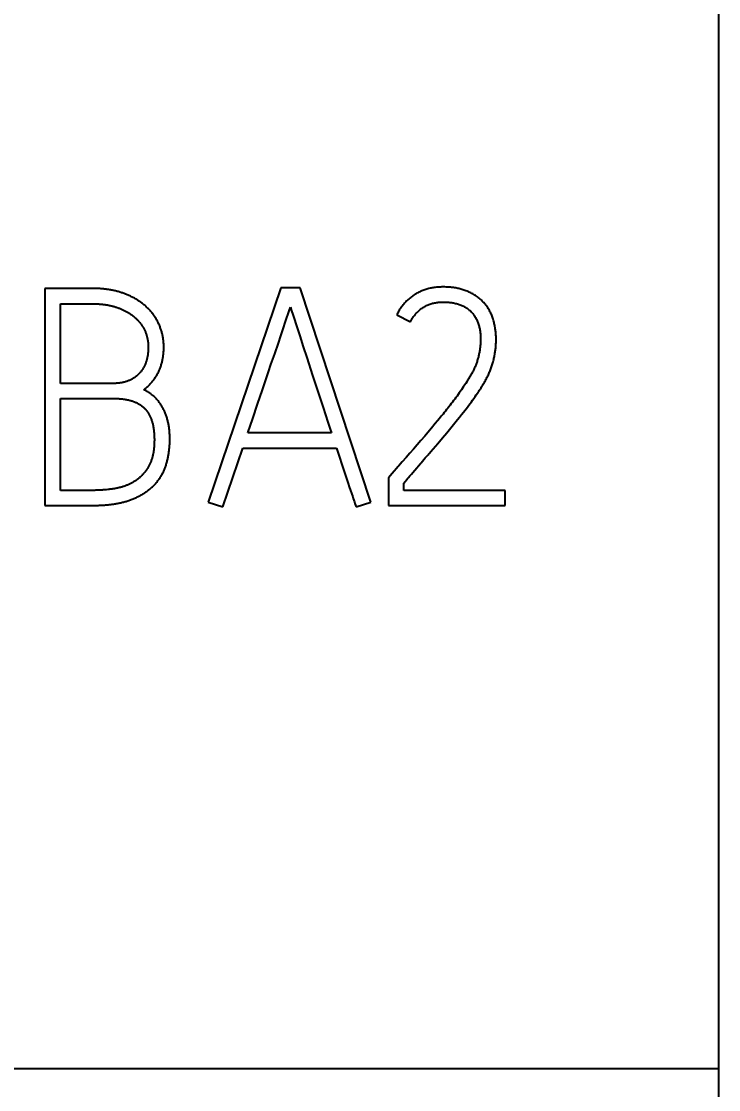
# Model space of a CAD drawing. Extents: x 0 to 420, y 0 to 297.
# Drawn here: x 142.27 to 147.4, y 170.26 to 178.13 of the extents above; entities that cross this region are included whole.
import ezdxf
from ezdxf.enums import TextEntityAlignment as Align

# ---------------------------------------------------------------- set-up
doc = ezdxf.new("R2010")
doc.units = 0
doc.header["$LTSCALE"] = 23.1
for name, color, linetype in [('10000_FRONT', 7, 'CONTINUOUS'), ('10100_DIM_FRONT', 7, 'CONTINUOUS'), ('10500_FRONT_LABELING', 7, 'CONTINUOUS')]:
    doc.layers.add(name, color=color, linetype=linetype)
doc.dimstyles.get("Standard").update_dxf_attribs({"dimtxt": 2.5, "dimasz": 2.5, "dimexe": 1.25, "dimexo": 0.625, "dimtad": 1, "dimcen": 2.5, "dimazin": 3, "dimtfac": 1, "dimtmove": 0, "dimatfit": 3})

# ---------------------------------------------------------------- blocks, each defined once
blk = doc.blocks.new('*D0')
at = {"layer": '10100_DIM_FRONT', "linetype": 'CONTINUOUS'}
for p, q in [((147.4005, 192.5601), (147.4005, 130.0621)), ((103.9005, 151.5111), (103.9005, 130.0621)), ((103.9005, 132.0621), (125.6505, 132.0621)), ((147.4005, 132.0621), (125.6505, 132.0621))]:
    blk.add_line(p, q, dxfattribs=at)
for points in [[(107.4005, 132.5621), (103.9005, 132.0621), (107.4005, 131.5621)], [(143.9005, 131.5621), (147.4005, 132.0621), (143.9005, 132.5621)]]:
    blk.add_solid(points, dxfattribs=at)
blk.add_text('43,5', height=3.5, dxfattribs=at).set_placement((121.6172, 132.9371), (131.3672, 132.9371), align=Align.FIT)
blk = doc.blocks.new('*D1')
at = {"layer": '10100_DIM_FRONT', "linetype": 'CONTINUOUS'}
for p, q in [((111.900486, 192.560113), (111.900486, 137.865388)), ((147.400486, 192.560113), (147.400486, 137.865388)), ((111.900486, 139.865388), (129.650486, 139.865388)), ((147.400486, 139.865388), (129.650486, 139.865388))]:
    blk.add_line(p, q, dxfattribs=at)
for points in [[(115.400486, 140.365388), (111.900486, 139.865388), (115.400486, 139.365388)], [(143.900486, 139.365388), (147.400486, 139.865388), (143.900486, 140.365388)]]:
    blk.add_solid(points, dxfattribs=at)
blk.add_text('35,5', height=3.5, dxfattribs=at).set_placement((125.819828, 140.740388), (135.319828, 140.740388), align=Align.FIT)

msp = doc.modelspace()

# ---------------------------------------------------------------- linework, layer by layer
at = {"layer": '10000_FRONT', "color": 7, "linetype": 'CONTINUOUS'}
for p, q in [((147.4005, 237.5611), (147.4005, 147.5611)), ((111.9005, 170.4137), (147.4005, 170.4137))]:
    msp.add_line(p, q, dxfattribs=at)
at = {"layer": '10500_FRONT_LABELING', "color": 7, "linetype": 'CONTINUOUS'}
for p, q in [((142.44, 176.1589), (142.44, 174.5611)), ((144.1758, 176.1633), (143.6412, 174.5855)), ((144.319, 176.1633), (144.1758, 176.1633)), ((144.8402, 174.5855), (144.319, 176.1633)), ((142.5541, 175.4599), (142.5541, 176.0457)), ((144.2647, 175.9684), (144.2987, 175.8625)), ((145.0303, 175.9636), (145.131, 175.9126)), ((144.1767, 175.8095), (144.1945, 175.8624)), ((144.1945, 175.8624), (144.2122, 175.9154)), ((144.2987, 175.8625), (144.3158, 175.8096)), ((144.1587, 175.7567), (144.1767, 175.8095)), ((144.3158, 175.8096), (144.3416, 175.7302)), ((144.3416, 175.7302), (144.3676, 175.6509)), ((144.3676, 175.6509), (144.411, 175.5188)), ((144.0682, 175.4926), (144.0863, 175.5454)), ((144.0863, 175.5454), (144.1043, 175.5983)), ((142.9456, 175.4599), (142.5541, 175.4599)), ((144.0413, 175.4133), (144.0682, 175.4926)), ((144.411, 175.5188), (144.472, 175.334)), ((145.5304, 175.4479), (145.5225, 175.4362)), ((145.5381, 175.4596), (145.5304, 175.4479)), ((145.5458, 175.4714), (145.5381, 175.4596)), ((144.0056, 175.3075), (144.0413, 175.4133)), ((145.4824, 175.3785), (145.4741, 175.367)), ((145.4905, 175.3899), (145.4824, 175.3785)), ((145.4986, 175.4014), (145.4905, 175.3899)), ((145.5067, 175.413), (145.4986, 175.4014)), ((145.5146, 175.4246), (145.5067, 175.413)), ((145.5225, 175.4362), (145.5146, 175.4246)), ((145.6072, 175.3621), (145.6162, 175.375)), ((145.6162, 175.375), (145.6252, 175.388)), ((142.5541, 174.6721), (142.5541, 175.3489)), ((143.9699, 175.2017), (144.0056, 175.3075)), ((144.472, 175.334), (144.4894, 175.2811)), ((145.4237, 175.2996), (145.4151, 175.2885)), ((145.4322, 175.3107), (145.4237, 175.2996)), ((145.4407, 175.3219), (145.4322, 175.3107)), ((145.4491, 175.3331), (145.4407, 175.3219)), ((145.4575, 175.3444), (145.4491, 175.3331)), ((145.4659, 175.3557), (145.4575, 175.3444)), ((145.4741, 175.367), (145.4659, 175.3557)), ((145.5514, 175.2859), (145.5609, 175.2985)), ((145.5609, 175.2985), (145.5703, 175.3111)), ((145.5703, 175.3111), (145.5796, 175.3238)), ((145.5796, 175.3238), (145.5889, 175.3365)), ((145.5889, 175.3365), (145.5981, 175.3493)), ((145.5981, 175.3493), (145.6072, 175.3621)), ((144.4894, 175.2811), (144.5067, 175.2282)), ((144.5067, 175.2282), (144.5238, 175.1753)), ((145.3581, 175.2173), (145.3447, 175.2011)), ((145.3714, 175.2336), (145.3581, 175.2173)), ((145.3802, 175.2445), (145.3714, 175.2336)), ((145.389, 175.2554), (145.3802, 175.2445)), ((145.3978, 175.2664), (145.389, 175.2554)), ((145.4064, 175.2774), (145.3978, 175.2664)), ((145.4151, 175.2885), (145.4064, 175.2774)), ((145.4784, 175.1933), (145.4932, 175.2117)), ((145.4932, 175.2117), (145.5079, 175.2301)), ((145.5079, 175.2301), (145.5226, 175.2486)), ((145.5226, 175.2486), (145.5322, 175.261)), ((145.5322, 175.261), (145.5419, 175.2734)), ((145.5419, 175.2734), (145.5514, 175.2859)), ((143.9343, 175.0959), (143.9699, 175.2017)), ((145.286, 175.1312), (145.2588, 175.0991)), ((145.3132, 175.1634), (145.286, 175.1312)), ((145.3312, 175.1849), (145.3132, 175.1634)), ((145.3447, 175.2011), (145.3312, 175.1849)), ((145.3983, 175.0963), (145.4285, 175.1325)), ((145.4285, 175.1325), (145.4585, 175.1689)), ((145.4585, 175.1689), (145.4784, 175.1933)), ((144.5494, 175.0959), (143.9343, 175.0959)), ((145.2361, 175.0724), (145.2088, 175.0404)), ((145.2588, 175.0991), (145.2361, 175.0724)), ((145.3324, 175.0182), (145.368, 175.0601)), ((145.368, 175.0601), (145.3983, 175.0963)), ((143.7486, 174.55), (143.8962, 174.9827)), ((143.8962, 174.9827), (144.5874, 174.9827)), ((144.5874, 174.9827), (144.5991, 174.9455)), ((145.1539, 174.9766), (145.1263, 174.9448)), ((145.1813, 175.0085), (145.1539, 174.9766)), ((145.2088, 175.0404), (145.1813, 175.0085)), ((145.2812, 174.9584), (145.3324, 175.0182)), ((144.5991, 174.9455), (144.6109, 174.9082)), ((144.6109, 174.9082), (144.6229, 174.871)), ((145.0987, 174.913), (145.071, 174.8813)), ((145.1263, 174.9448), (145.0987, 174.913)), ((145.2095, 174.8749), (145.23, 174.8987)), ((145.23, 174.8987), (145.2402, 174.9107)), ((145.2402, 174.9107), (145.2505, 174.9226)), ((144.6229, 174.871), (144.635, 174.8339)), ((144.635, 174.8339), (144.6472, 174.7968)), ((145.0387, 174.8443), (145.0295, 174.8337)), ((145.0433, 174.8496), (145.0387, 174.8443)), ((145.071, 174.8813), (145.0433, 174.8496)), ((145.1481, 174.8031), (145.1635, 174.8211)), ((144.6472, 174.7968), (144.6596, 174.7597)), ((144.6596, 174.7597), (144.6722, 174.7227)), ((144.9972, 174.7967), (144.9699, 174.7653)), ((144.9699, 174.7653), (144.9699, 174.5611)), ((145.1175, 174.7672), (145.1277, 174.7792)), ((145.1277, 174.7792), (145.1379, 174.7912)), ((145.1379, 174.7912), (145.1481, 174.8031)), ((142.7968, 174.6721), (142.5541, 174.6721)), ((142.9021, 174.678), (142.8911, 174.6769)), ((144.6722, 174.7227), (144.6806, 174.6981)), ((145.0818, 174.6721), (145.0818, 174.7253)), ((145.8289, 174.6721), (145.0818, 174.6721)), ((145.8289, 174.5611), (145.8289, 174.6721)), ((143.6412, 174.5855), (143.7486, 174.55)), ((144.7306, 174.55), (144.8402, 174.5855)), ((142.44, 174.5611), (142.798, 174.5611)), ((144.9699, 174.5611), (145.8289, 174.5611))]:
    msp.add_line(p, q, dxfattribs=at)
for points in [[(143.167, 175.4133), (143.1723, 175.4172), (143.1775, 175.4212), (143.1826, 175.4253), (143.1876, 175.4295), (143.1925, 175.4338), (143.1973, 175.4382), (143.2021, 175.4426), (143.2067, 175.4472), (143.2113, 175.4518), (143.2157, 175.4565), (143.2201, 175.4613), (143.2244, 175.4662), (143.2287, 175.4711), (143.2328, 175.4761), (143.2368, 175.4813), (143.2408, 175.4865), (143.2447, 175.4917), (143.2485, 175.4971), (143.2522, 175.5025), (143.2558, 175.508), (143.2592, 175.5136), (143.2626, 175.5192), (143.2659, 175.5248), (143.269, 175.5305), (143.2721, 175.5363), (143.275, 175.5421), (143.2778, 175.5479), (143.2806, 175.5538), (143.2832, 175.5598), (143.2857, 175.5658), (143.2881, 175.5718), (143.2904, 175.5779), (143.2926, 175.584), (143.2947, 175.5902), (143.2967, 175.5965), (143.2985, 175.6028), (143.3003, 175.6091), (143.3019, 175.6155), (143.3034, 175.6218), (143.3049, 175.6282), (143.3062, 175.6346), (143.3074, 175.641), (143.3085, 175.6474), (143.3095, 175.6538), (143.3104, 175.6603), (143.3112, 175.6667), (143.312, 175.6731), (143.3126, 175.6796), (143.3132, 175.686), (143.3136, 175.6925), (143.314, 175.699), (143.3143, 175.7055), (143.3145, 175.712), (143.3146, 175.7185), (143.3146, 175.725), (143.3146, 175.7315), (143.3145, 175.738), (143.3143, 175.7446), (143.314, 175.7511), (143.3136, 175.7576), (143.3131, 175.7642), (143.3125, 175.7707), (143.3118, 175.7772), (143.311, 175.7836), (143.3101, 175.7901), (143.3092, 175.7965), (143.3081, 175.8029), (143.3069, 175.8092), (143.3056, 175.8155), (143.3042, 175.8218), (143.3027, 175.8281), (143.3011, 175.8344), (143.2995, 175.8406), (143.2977, 175.8468), (143.2957, 175.853), (143.2937, 175.8591), (143.2916, 175.8652), (143.2894, 175.8713), (143.2871, 175.8774), (143.2846, 175.8834), (143.2821, 175.8894), (143.2794, 175.8954), (143.2767, 175.9014), (143.2738, 175.9073), (143.2709, 175.9131), (143.2678, 175.9189), (143.2647, 175.9246), (143.2615, 175.9303), (143.2582, 175.9359), (143.2548, 175.9415), (143.2513, 175.9469), (143.2478, 175.9524), (143.2441, 175.9577), (143.2404, 175.963), (143.2366, 175.9683), (143.2327, 175.9734), (143.2287, 175.9786), (143.2246, 175.9836), (143.2204, 175.9886), (143.2162, 175.9935), (143.2118, 175.9984), (143.2074, 176.0032), (143.2028, 176.0079), (143.1982, 176.0126), (143.1935, 176.0172), (143.1888, 176.0217), (143.184, 176.0262), (143.1791, 176.0305), (143.1741, 176.0348), (143.1691, 176.039), (143.1641, 176.0431), (143.159, 176.0471), (143.1538, 176.051), (143.1486, 176.0549), (143.1433, 176.0587), (143.1379, 176.0624), (143.1326, 176.0661), (143.1271, 176.0696), (143.1216, 176.0731), (143.1161, 176.0766), (143.1105, 176.0799), (143.1048, 176.0832), (143.0991, 176.0864), (143.0933, 176.0896), (143.0875, 176.0926), (143.0817, 176.0956), (143.0758, 176.0985), (143.0699, 176.1014), (143.064, 176.1041), (143.0581, 176.1068), (143.0521, 176.1095), (143.0462, 176.112), (143.0402, 176.1145), (143.0341, 176.1169), (143.0281, 176.1192), (143.022, 176.1215), (143.0159, 176.1237), (143.0098, 176.1258), (143.0036, 176.1279), (142.9975, 176.1298), (142.9913, 176.1318), (142.9851, 176.1336), (142.9789, 176.1354), (142.9726, 176.1371), (142.9663, 176.1388), (142.96, 176.1404), (142.9537, 176.1419), (142.9474, 176.1433), (142.941, 176.1447), (142.9346, 176.146), (142.9282, 176.1473), (142.9218, 176.1485), (142.9153, 176.1496), (142.9089, 176.1506), (142.9024, 176.1516), (142.8959, 176.1525), (142.8894, 176.1533), (142.8829, 176.1541), (142.8764, 176.1549), (142.8698, 176.1555), (142.8633, 176.1561), (142.8568, 176.1567), (142.8503, 176.1571), (142.8438, 176.1575), (142.8372, 176.1579), (142.8307, 176.1582), (142.8241, 176.1585), (142.8176, 176.1587), (142.811, 176.1588), (142.8045, 176.1589), (142.44, 176.1589)], [(145.6758, 176.0487), (145.6706, 176.0546), (145.6652, 176.0605), (145.6597, 176.0662), (145.654, 176.0719), (145.6483, 176.0774), (145.6424, 176.0827), (145.6364, 176.0879), (145.6303, 176.0929), (145.624, 176.0976), (145.6176, 176.1022), (145.6111, 176.1065), (145.6044, 176.1107), (145.5977, 176.1147), (145.5908, 176.1186), (145.5838, 176.1223), (145.5768, 176.1259), (145.5696, 176.1293), (145.5624, 176.1325), (145.555, 176.1356), (145.5477, 176.1386), (145.5402, 176.1414), (145.5328, 176.1441), (145.5253, 176.1466), (145.5178, 176.1491), (145.5103, 176.1514), (145.5027, 176.1536), (145.4951, 176.1556), (145.4875, 176.1576), (145.4798, 176.1594), (145.4721, 176.161), (145.4644, 176.1625), (145.4566, 176.1638), (145.4488, 176.165), (145.441, 176.1661), (145.4331, 176.167), (145.4252, 176.1677), (145.4173, 176.1684), (145.4093, 176.1689), (145.4014, 176.1694), (145.3934, 176.1697), (145.3855, 176.1699), (145.3776, 176.17), (145.3696, 176.17), (145.3617, 176.1699), (145.3538, 176.1696), (145.3459, 176.1693), (145.338, 176.1688), (145.3302, 176.1682), (145.3223, 176.1675), (145.3144, 176.1666), (145.3066, 176.1656), (145.2988, 176.1645), (145.2909, 176.1632), (145.2831, 176.1618), (145.2753, 176.1602), (145.2675, 176.1584), (145.2598, 176.1565), (145.2521, 176.1544), (145.2444, 176.1522), (145.2369, 176.1497), (145.2294, 176.1471), (145.222, 176.1444), (145.2147, 176.1414), (145.2074, 176.1383), (145.2003, 176.135), (145.1932, 176.1316), (145.1861, 176.128), (145.1792, 176.1242), (145.1723, 176.1202), (145.1655, 176.1161), (145.1587, 176.1118), (145.1521, 176.1074), (145.1456, 176.1028), (145.1392, 176.0981), (145.1329, 176.0932), (145.1267, 176.0883), (145.1207, 176.0832), (145.1147, 176.0779), (145.1089, 176.0726), (145.1032, 176.0671), (145.0977, 176.0615), (145.0922, 176.0558), (145.0869, 176.0499), (145.0816, 176.0439), (145.0765, 176.0378), (145.0716, 176.0315), (145.0667, 176.0252), (145.0621, 176.0187), (145.0576, 176.0122), (145.0532, 176.0055), (145.049, 175.9988), (145.0449, 175.9919), (145.041, 175.985), (145.0373, 175.978), (145.0337, 175.9708), (145.0303, 175.9636)], [(142.5541, 176.0457), (142.8034, 176.0457), (142.8088, 176.0456), (142.8142, 176.0455), (142.8196, 176.0454), (142.825, 176.0452), (142.8304, 176.0449), (142.8358, 176.0446), (142.8412, 176.0443), (142.8466, 176.0439), (142.852, 176.0435), (142.8573, 176.043), (142.8627, 176.0425), (142.868, 176.0419), (142.8733, 176.0413), (142.8787, 176.0406), (142.884, 176.0398), (142.8893, 176.039), (142.8946, 176.0382), (142.8999, 176.0373), (142.9051, 176.0363), (142.9104, 176.0353), (142.9157, 176.0343), (142.9209, 176.0331), (142.9262, 176.032), (142.9314, 176.0307), (142.9366, 176.0294), (142.9418, 176.0281), (142.947, 176.0266), (142.9522, 176.0252), (142.9574, 176.0236), (142.9625, 176.022), (142.9677, 176.0203), (142.9728, 176.0186), (142.9779, 176.0168), (142.9831, 176.015), (142.9882, 176.013), (142.9932, 176.0111), (142.9983, 176.009), (143.0033, 176.0069), (143.0083, 176.0047), (143.0133, 176.0025), (143.0182, 176.0002), (143.0231, 175.9979), (143.028, 175.9954), (143.0328, 175.993), (143.0375, 175.9904), (143.0423, 175.9878), (143.047, 175.9851), (143.0517, 175.9824), (143.0563, 175.9796), (143.0609, 175.9767), (143.0654, 175.9738), (143.0699, 175.9707), (143.0744, 175.9676), (143.0788, 175.9645), (143.0832, 175.9612), (143.0875, 175.9579), (143.0918, 175.9545), (143.096, 175.951), (143.1002, 175.9475), (143.1043, 175.9439), (143.1083, 175.9402), (143.1123, 175.9365), (143.1162, 175.9327), (143.12, 175.9289), (143.1237, 175.925), (143.1274, 175.921), (143.1309, 175.9169), (143.1344, 175.9128), (143.1379, 175.9086), (143.1412, 175.9044), (143.1445, 175.9001), (143.1477, 175.8957), (143.1508, 175.8912), (143.1539, 175.8867), (143.1568, 175.8821), (143.1597, 175.8774), (143.1625, 175.8727), (143.1652, 175.868), (143.1678, 175.8632), (143.1703, 175.8584), (143.1727, 175.8535), (143.175, 175.8486), (143.1772, 175.8437), (143.1793, 175.8387), (143.1813, 175.8337), (143.1832, 175.8287), (143.185, 175.8236), (143.1867, 175.8184), (143.1883, 175.8133), (143.1898, 175.8081), (143.1912, 175.8028), (143.1925, 175.7975), (143.1937, 175.7922), (143.1948, 175.7868), (143.1958, 175.7814), (143.1967, 175.7761), (143.1975, 175.7707), (143.1982, 175.7653), (143.1988, 175.7599), (143.1993, 175.7545), (143.1997, 175.7491), (143.2001, 175.7437), (143.2003, 175.7383), (143.2005, 175.7329), (143.2006, 175.7275), (143.2006, 175.7221), (143.2005, 175.7167), (143.2004, 175.7113), (143.2002, 175.7059), (143.1999, 175.7005), (143.1995, 175.6951), (143.1991, 175.6897), (143.1986, 175.6843), (143.1979, 175.6789), (143.1972, 175.6735), (143.1965, 175.668), (143.1956, 175.6627), (143.1946, 175.6573), (143.1936, 175.652), (143.1924, 175.6467), (143.1912, 175.6414), (143.1899, 175.6361), (143.1884, 175.6309), (143.1869, 175.6257), (143.1853, 175.6206), (143.1836, 175.6154), (143.1817, 175.6103), (143.1798, 175.6053), (143.1777, 175.6002), (143.1756, 175.5952), (143.1733, 175.5903), (143.1709, 175.5854), (143.1683, 175.5805), (143.1657, 175.5757), (143.163, 175.571), (143.1601, 175.5664), (143.1572, 175.5618), (143.1541, 175.5574), (143.1509, 175.553), (143.1477, 175.5486), (143.1443, 175.5444), (143.1408, 175.5402), (143.1372, 175.5361), (143.1335, 175.5321), (143.1297, 175.5282), (143.1258, 175.5244), (143.1218, 175.5206), (143.1177, 175.517), (143.1136, 175.5135), (143.1093, 175.5101), (143.105, 175.5068), (143.1007, 175.5036), (143.0962, 175.5006), (143.0917, 175.4976), (143.087, 175.4948), (143.0823, 175.492), (143.0776, 175.4894), (143.0727, 175.4869), (143.0678, 175.4845), (143.0628, 175.4823), (143.0578, 175.4801), (143.0527, 175.4781), (143.0476, 175.4762), (143.0424, 175.4744), (143.0373, 175.4727), (143.032, 175.4711), (143.0268, 175.4697), (143.0215, 175.4684), (143.0162, 175.4671), (143.0109, 175.466), (143.0055, 175.465), (143.0001, 175.464), (142.9947, 175.4632), (142.9893, 175.4625), (142.9838, 175.4618), (142.9784, 175.4613), (142.9729, 175.4609), (142.9675, 175.4605), (142.962, 175.4602), (142.9565, 175.46), (142.951, 175.4599), (142.9456, 175.4599)], [(144.2122, 175.9154), (144.2386, 175.9948), (144.2474, 176.0213)], [(144.2474, 176.0213), (144.2561, 175.9949), (144.2647, 175.9684)], [(145.131, 175.9126), (145.1341, 175.919), (145.1374, 175.9253), (145.1409, 175.9315), (145.1445, 175.9376), (145.1483, 175.9436), (145.1523, 175.9494), (145.1564, 175.9552), (145.1607, 175.9608), (145.1652, 175.9663), (145.1698, 175.9717), (145.1745, 175.9771), (145.1795, 175.9822), (145.1845, 175.9873), (145.1897, 175.9922), (145.195, 175.9969), (145.2004, 176.0015), (145.206, 176.0059), (145.2116, 176.0102), (145.2174, 176.0143), (145.2232, 176.0182), (145.2292, 176.022), (145.2353, 176.0256), (145.2416, 176.0291), (145.2479, 176.0324), (145.2544, 176.0355), (145.2609, 176.0383), (145.2675, 176.041), (145.2742, 176.0435), (145.2809, 176.0457), (145.2877, 176.0478), (145.2945, 176.0496), (145.3014, 176.0513), (145.3083, 176.0528), (145.3153, 176.0541), (145.3223, 176.0552), (145.3294, 176.0562), (145.3365, 176.057), (145.3436, 176.0577), (145.3507, 176.0582), (145.3578, 176.0586), (145.3648, 176.0589), (145.3719, 176.059), (145.379, 176.0591), (145.386, 176.059), (145.3931, 176.0588), (145.4001, 176.0585), (145.4072, 176.058), (145.4142, 176.0574), (145.4212, 176.0567), (145.4282, 176.0559), (145.4353, 176.0549), (145.4423, 176.0537), (145.4493, 176.0525), (145.4563, 176.051), (145.4632, 176.0494), (145.4702, 176.0477), (145.477, 176.0458), (145.4839, 176.0437), (145.4906, 176.0415), (145.4973, 176.0391), (145.5039, 176.0365), (145.5105, 176.0338), (145.5169, 176.0308), (145.5233, 176.0277), (145.5296, 176.0244), (145.5358, 176.0208), (145.5419, 176.017), (145.5479, 176.0131), (145.5537, 176.0089), (145.5593, 176.0046), (145.5647, 176.0001), (145.57, 175.9955), (145.5752, 175.9906), (145.5801, 175.9856), (145.585, 175.9804), (145.5896, 175.975), (145.5941, 175.9695), (145.5984, 175.9638), (145.6025, 175.9579), (145.6064, 175.9519), (145.6101, 175.9458), (145.6136, 175.9396), (145.6169, 175.9333), (145.62, 175.927), (145.623, 175.9205), (145.6257, 175.9139), (145.6283, 175.9073), (145.6307, 175.9005), (145.6329, 175.8937), (145.6348, 175.8868), (145.6366, 175.88), (145.6383, 175.8731), (145.6398, 175.8661), (145.6411, 175.8592), (145.6423, 175.8522), (145.6434, 175.8452), (145.6444, 175.8382), (145.6453, 175.8312), (145.646, 175.8242), (145.6466, 175.8171), (145.647, 175.81), (145.6474, 175.8029), (145.6476, 175.7958), (145.6477, 175.7886), (145.6477, 175.7815), (145.6476, 175.7744), (145.6474, 175.7673), (145.6471, 175.7602), (145.6467, 175.7532), (145.6462, 175.7461), (145.6456, 175.7391), (145.6449, 175.732), (145.6441, 175.725), (145.6432, 175.7181), (145.6422, 175.7111), (145.6412, 175.7041), (145.64, 175.6972), (145.6387, 175.6902), (145.6374, 175.6833), (145.6359, 175.6764), (145.6344, 175.6695), (145.6328, 175.6626), (145.6311, 175.6558), (145.6294, 175.6489), (145.6276, 175.642), (145.6257, 175.6352), (145.6236, 175.6284), (145.6215, 175.6216), (145.6193, 175.6148), (145.617, 175.6081), (145.6146, 175.6014), (145.6121, 175.5948), (145.6095, 175.5883), (145.6068, 175.5818), (145.604, 175.5753), (145.601, 175.569), (145.5981, 175.5626), (145.595, 175.5563), (145.5918, 175.55), (145.5886, 175.5438), (145.5853, 175.5376), (145.582, 175.5315), (145.5785, 175.5254), (145.5751, 175.5193), (145.5716, 175.5132), (145.568, 175.5072), (145.5644, 175.5012), (145.5607, 175.4952), (145.557, 175.4892), (145.5533, 175.4833), (145.5496, 175.4773), (145.5458, 175.4714)], [(145.6252, 175.388), (145.6296, 175.3946), (145.634, 175.4011), (145.6384, 175.4077), (145.6427, 175.4143), (145.647, 175.421), (145.6513, 175.4276), (145.6555, 175.4343), (145.6596, 175.441), (145.6638, 175.4478), (145.6678, 175.4545), (145.6719, 175.4613), (145.6758, 175.4681), (145.6797, 175.475), (145.6835, 175.4819), (145.6873, 175.4888), (145.691, 175.4957), (145.6946, 175.5027), (145.6981, 175.5097), (145.7016, 175.5167), (145.7049, 175.5238), (145.7082, 175.531), (145.7114, 175.5381), (145.7145, 175.5454), (145.7175, 175.5526), (145.7204, 175.5599), (145.7233, 175.5672), (145.726, 175.5746), (145.7287, 175.582), (145.7312, 175.5895), (145.7337, 175.597), (145.736, 175.6045), (145.7382, 175.6121), (145.7404, 175.6198), (145.7424, 175.6275), (145.7443, 175.6352), (145.7461, 175.6429), (145.7478, 175.6506), (145.7494, 175.6584), (145.7509, 175.6661), (145.7523, 175.6739), (145.7536, 175.6816), (145.7548, 175.6894), (145.7559, 175.6972), (145.757, 175.705), (145.7579, 175.7127), (145.7587, 175.7205), (145.7594, 175.7284), (145.7601, 175.7362), (145.7606, 175.744), (145.761, 175.7518), (145.7614, 175.7597), (145.7616, 175.7675), (145.7618, 175.7754), (145.7618, 175.7833), (145.7617, 175.7912), (145.7616, 175.799), (145.7613, 175.8069), (145.7609, 175.8149), (145.7604, 175.8228), (145.7597, 175.8307), (145.7589, 175.8386), (145.7581, 175.8465), (145.757, 175.8544), (145.7559, 175.8623), (145.7547, 175.8701), (145.7534, 175.8779), (145.7519, 175.8857), (145.7503, 175.8934), (145.7486, 175.9012), (145.7468, 175.9089), (145.7448, 175.9165), (145.7427, 175.9241), (145.7404, 175.9317), (145.738, 175.9393), (145.7354, 175.9468), (145.7326, 175.9542), (145.7295, 175.9616), (145.7264, 175.969), (145.723, 175.9762), (145.7195, 175.9833), (145.7159, 175.9904), (145.7121, 175.9973), (145.7081, 176.0041), (145.704, 176.0108), (145.6998, 176.0174), (145.6953, 176.0239), (145.6907, 176.0303), (145.6859, 176.0365), (145.681, 176.0427), (145.6758, 176.0487)], [(144.1043, 175.5983), (144.1315, 175.6774), (144.1587, 175.7567)], [(142.798, 174.5611), (142.8047, 174.5612), (142.8115, 174.5613), (142.8182, 174.5614), (142.825, 174.5615), (142.8317, 174.5617), (142.8385, 174.562), (142.8452, 174.5622), (142.8519, 174.5625), (142.8586, 174.5629), (142.8653, 174.5632), (142.872, 174.5637), (142.8787, 174.5641), (142.8854, 174.5646), (142.8921, 174.5652), (142.8988, 174.5658), (142.9054, 174.5664), (142.9121, 174.5671), (142.9188, 174.5678), (142.9254, 174.5686), (142.9321, 174.5694), (142.9387, 174.5703), (142.9453, 174.5712), (142.9519, 174.5722), (142.9585, 174.5733), (142.9651, 174.5744), (142.9717, 174.5756), (142.9783, 174.5768), (142.9849, 174.5781), (142.9914, 174.5795), (142.998, 174.581), (143.0045, 174.5825), (143.011, 174.5841), (143.0175, 174.5857), (143.024, 174.5875), (143.0305, 174.5893), (143.037, 174.5912), (143.0435, 174.5932), (143.0499, 174.5952), (143.0564, 174.5974), (143.0628, 174.5996), (143.0692, 174.6019), (143.0756, 174.6043), (143.082, 174.6068), (143.0883, 174.6094), (143.0946, 174.612), (143.1008, 174.6147), (143.1071, 174.6175), (143.1132, 174.6204), (143.1193, 174.6233), (143.1254, 174.6264), (143.1314, 174.6294), (143.1374, 174.6326), (143.1434, 174.6358), (143.1493, 174.6392), (143.1552, 174.6425), (143.161, 174.646), (143.1668, 174.6495), (143.1726, 174.6532), (143.1783, 174.6569), (143.1839, 174.6607), (143.1895, 174.6646), (143.1951, 174.6686), (143.2005, 174.6726), (143.2059, 174.6768), (143.2113, 174.6811), (143.2165, 174.6855), (143.2217, 174.6899), (143.2267, 174.6944), (143.2317, 174.699), (143.2365, 174.7037), (143.2413, 174.7085), (143.246, 174.7133), (143.2506, 174.7182), (143.2551, 174.7232), (143.2595, 174.7283), (143.2638, 174.7335), (143.2681, 174.7387), (143.2722, 174.744), (143.2762, 174.7494), (143.2802, 174.7549), (143.2841, 174.7604), (143.2879, 174.766), (143.2916, 174.7717), (143.2952, 174.7775), (143.2987, 174.7834), (143.3021, 174.7893), (143.3054, 174.7953), (143.3086, 174.8013), (143.3116, 174.8074), (143.3145, 174.8135), (143.3173, 174.8197), (143.32, 174.8259), (143.3225, 174.8322), (143.325, 174.8385), (143.3273, 174.8448), (143.3295, 174.8512), (143.3316, 174.8576), (143.3335, 174.8641), (143.3354, 174.8706), (143.3373, 174.8771), (143.339, 174.8837), (143.3406, 174.8903), (143.3422, 174.8969), (143.3437, 174.9035), (143.3451, 174.9102), (143.3464, 174.9169), (143.3477, 174.9235), (143.3489, 174.9302), (143.35, 174.9369), (143.3511, 174.9436), (143.3522, 174.9503), (143.3531, 174.957), (143.354, 174.9636), (143.3549, 174.9703), (143.3556, 174.977), (143.3563, 174.9837), (143.357, 174.9904), (143.3575, 174.9971), (143.358, 175.0039), (143.3584, 175.0106), (143.3587, 175.0173), (143.359, 175.024), (143.3592, 175.0307), (143.3593, 175.0374), (143.3594, 175.0442), (143.3594, 175.0509), (143.3593, 175.0576), (143.3592, 175.0644), (143.3591, 175.0711), (143.3588, 175.0778), (143.3585, 175.0846), (143.3581, 175.0913), (143.3577, 175.098), (143.3572, 175.1048), (143.3566, 175.1115), (143.3559, 175.1183), (143.3551, 175.1251), (143.3542, 175.1318), (143.3533, 175.1386), (143.3523, 175.1453), (143.3511, 175.152), (143.3499, 175.1587), (143.3486, 175.1654), (143.3472, 175.172), (143.3457, 175.1787), (143.3441, 175.1852), (143.3424, 175.1918), (143.3406, 175.1983), (143.3387, 175.2048), (143.3367, 175.2112), (143.3346, 175.2177), (143.3324, 175.2241), (143.33, 175.2304), (143.3276, 175.2368), (143.325, 175.2431), (143.3223, 175.2493), (143.3195, 175.2556), (143.3166, 175.2617), (143.3136, 175.2679), (143.3105, 175.2739), (143.3073, 175.2799), (143.3039, 175.2858), (143.3005, 175.2917), (143.297, 175.2974), (143.2933, 175.3031), (143.2896, 175.3087), (143.2858, 175.3142), (143.2818, 175.3197), (143.2777, 175.3251), (143.2736, 175.3303), (143.2693, 175.3355), (143.2649, 175.3406), (143.2603, 175.3457), (143.2557, 175.3506), (143.2509, 175.3555), (143.246, 175.3602), (143.241, 175.3649), (143.2359, 175.3694), (143.2306, 175.3739), (143.2253, 175.3782), (143.2199, 175.3823), (143.2144, 175.3863), (143.2088, 175.3902), (143.2031, 175.3939), (143.1973, 175.3975), (143.1914, 175.4009), (143.1855, 175.4042), (143.1794, 175.4074), (143.1733, 175.4104), (143.167, 175.4133)], [(142.5541, 175.3489), (142.9511, 175.3489), (142.9567, 175.3488), (142.9622, 175.3487), (142.9678, 175.3485), (142.9733, 175.3483), (142.9788, 175.348), (142.9844, 175.3477), (142.9899, 175.3473), (142.9954, 175.3469), (143.0009, 175.3464), (143.0064, 175.3458), (143.0119, 175.3452), (143.0173, 175.3445), (143.0228, 175.3437), (143.0283, 175.3429), (143.0337, 175.342), (143.0391, 175.341), (143.0446, 175.34), (143.05, 175.3388), (143.0554, 175.3376), (143.0608, 175.3363), (143.0662, 175.3349), (143.0716, 175.3335), (143.0769, 175.3319), (143.0822, 175.3302), (143.0875, 175.3284), (143.0928, 175.3265), (143.098, 175.3246), (143.1031, 175.3225), (143.1082, 175.3203), (143.1132, 175.318), (143.1182, 175.3155), (143.1231, 175.313), (143.128, 175.3103), (143.1328, 175.3076), (143.1376, 175.3046), (143.1423, 175.3016), (143.1469, 175.2984), (143.1514, 175.2951), (143.1558, 175.2918), (143.1601, 175.2883), (143.1643, 175.2847), (143.1683, 175.2809), (143.1723, 175.2771), (143.1761, 175.2732), (143.1799, 175.2691), (143.1835, 175.2649), (143.187, 175.2606), (143.1904, 175.2562), (143.1936, 175.2517), (143.1968, 175.2471), (143.1998, 175.2424), (143.2028, 175.2377), (143.2055, 175.2329), (143.2082, 175.228), (143.2108, 175.2231), (143.2132, 175.2181), (143.2155, 175.2131), (143.2177, 175.208), (143.2198, 175.2029), (143.2218, 175.1978), (143.2237, 175.1926), (143.2255, 175.1873), (143.2272, 175.182), (143.2288, 175.1767), (143.2304, 175.1714), (143.2318, 175.166), (143.2331, 175.1606), (143.2344, 175.1552), (143.2356, 175.1497), (143.2367, 175.1443), (143.2377, 175.1389), (143.2386, 175.1334), (143.2395, 175.128), (143.2403, 175.1225), (143.241, 175.1171), (143.2417, 175.1116), (143.2423, 175.1061), (143.2428, 175.1007), (143.2433, 175.0952), (143.2438, 175.0897), (143.2441, 175.0842), (143.2445, 175.0787), (143.2447, 175.0732), (143.2449, 175.0676), (143.2451, 175.0621), (143.2452, 175.0566), (143.2453, 175.0511), (143.2453, 175.0455), (143.2453, 175.04), (143.2452, 175.0344), (143.2451, 175.0289), (143.245, 175.0233), (143.2448, 175.0178), (143.2445, 175.0123), (143.2442, 175.0067), (143.2438, 175.0012), (143.2434, 174.9957), (143.243, 174.9902), (143.2425, 174.9847), (143.2419, 174.9793), (143.2413, 174.9738), (143.2406, 174.9683), (143.2398, 174.9629), (143.239, 174.9574), (143.2381, 174.952), (143.2371, 174.9466), (143.2361, 174.9412), (143.235, 174.9358), (143.2338, 174.9304), (143.2326, 174.925), (143.2312, 174.9196), (143.2298, 174.9143), (143.2283, 174.909), (143.2266, 174.9036), (143.2249, 174.8983), (143.2231, 174.8931), (143.2212, 174.8878), (143.2192, 174.8827), (143.217, 174.8775), (143.2149, 174.8724), (143.2126, 174.8674), (143.2102, 174.8624), (143.2077, 174.8575), (143.2052, 174.8526), (143.2025, 174.8478), (143.1998, 174.843), (143.197, 174.8383), (143.194, 174.8336), (143.191, 174.829), (143.188, 174.8244), (143.1848, 174.8199), (143.1815, 174.8154), (143.1782, 174.8109), (143.1747, 174.8065), (143.1713, 174.8022), (143.1677, 174.7979), (143.1641, 174.7937), (143.1604, 174.7895), (143.1566, 174.7855), (143.1528, 174.7815), (143.1489, 174.7775), (143.145, 174.7737), (143.141, 174.7699), (143.1369, 174.7662), (143.1327, 174.7626), (143.1285, 174.7591), (143.1242, 174.7556), (143.1198, 174.7523), (143.1153, 174.749), (143.1108, 174.7458), (143.1062, 174.7427), (143.1016, 174.7396), (143.0968, 174.7367), (143.0921, 174.7338), (143.0873, 174.731), (143.0824, 174.7282), (143.0775, 174.7256), (143.0726, 174.723), (143.0676, 174.7206), (143.0626, 174.7182), (143.0576, 174.7158), (143.0526, 174.7136), (143.0475, 174.7114), (143.0424, 174.7093), (143.0373, 174.7072), (143.0321, 174.7053), (143.027, 174.7034), (143.0218, 174.7015), (143.0165, 174.6998), (143.0113, 174.6981), (143.006, 174.6965), (143.0007, 174.6949), (142.9953, 174.6935), (142.9899, 174.6921), (142.9845, 174.6908), (142.9791, 174.6895), (142.9736, 174.6883), (142.9681, 174.6872), (142.9627, 174.6862), (142.9572, 174.6852), (142.9517, 174.6843), (142.9462, 174.6834), (142.9407, 174.6826), (142.9352, 174.6818), (142.9297, 174.6811), (142.9242, 174.6804), (142.9187, 174.6797), (142.9132, 174.6791), (142.9076, 174.6785), (142.9021, 174.678)], [(144.5238, 175.1753), (144.5409, 175.1224), (144.5494, 175.0959)], [(145.2505, 174.9226), (145.2607, 174.9345), (145.2658, 174.9405), (145.271, 174.9465), (145.2812, 174.9584)], [(145.0295, 174.8337), (145.011, 174.8126), (144.9972, 174.7967)], [(145.1635, 174.8211), (145.2044, 174.8689), (145.2095, 174.8749)], [(145.0818, 174.7253), (145.092, 174.7373), (145.0971, 174.7433), (145.1022, 174.7493)], [(145.1022, 174.7493), (145.1124, 174.7612), (145.1175, 174.7672)], [(142.8579, 174.6743), (142.8523, 174.6739), (142.8468, 174.6736), (142.8412, 174.6733), (142.8357, 174.6731), (142.8301, 174.6728), (142.8246, 174.6726), (142.819, 174.6725), (142.8135, 174.6723), (142.8079, 174.6722), (142.8024, 174.6721), (142.7968, 174.6721)], [(142.8911, 174.6769), (142.88, 174.6759), (142.8745, 174.6755), (142.869, 174.6751), (142.8634, 174.6747), (142.8579, 174.6743)], [(144.6806, 174.6981), (144.7064, 174.6243), (144.7105, 174.612), (144.7147, 174.5996), (144.7187, 174.5872), (144.7227, 174.5749), (144.7267, 174.5624), (144.7306, 174.55)]]:
    msp.add_lwpolyline(points, dxfattribs=at)

# ---------------------------------------------------------------- dimensions: what is measured, and where the dimension line sits
at = {"layer": '10100_DIM_FRONT', "linetype": 'CONTINUOUS'}
for base, p1, picture, middle in [((147.4005, 132.0621), (103.9005, 151.5111), '*D0', (126.4922, 134.6871)), ((147.4005, 139.8654), (111.9005, 192.5601), '*D1', (130.5698, 142.4904))]:
    dim = msp.add_linear_dim(base=base, p1=p1, p2=(147.4005, 192.5601), dimstyle='Standard', dxfattribs=at)
    dim.commit()
    dim.dimension.update_dxf_attribs({"geometry": picture, "text_midpoint": middle, "dimtype": 128})

doc.saveas('drawing.dxf')
